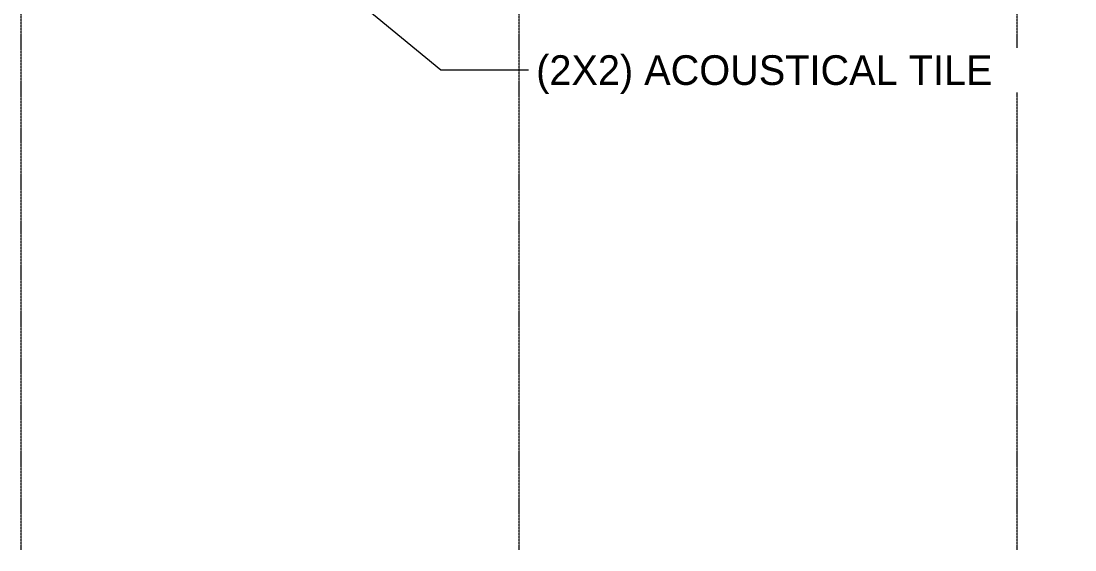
# Model space of a CAD drawing. Header units: inches. Extents: x 21035 to 27109, y -23277 to -20247.
# Drawn here: x 24823 to 25435, y -23227 to -22920 of the extents above; entities that cross this region are included whole.
import ezdxf

# ---------------------------------------------------------------- set-up
doc = ezdxf.new("R2010")
doc.units = ezdxf.units.IN
doc.header["$MEASUREMENT"] = 0
doc.linetypes.add('Grid Line 1_2_', pattern=[0.875, 0.5, -0.125, 0.125, -0.125])
doc.layers.add('A-ANNO-IDEN', color=131, linetype='Continuous', lineweight=9)
doc.layers.add('S-GRID', color=1, linetype='Continuous', lineweight=9)
doc.styles.add('Century Gothic', font='GOTHIC.TTF', dxfattribs={"height": 17.245342})

msp = doc.modelspace()

# ---------------------------------------------------------------- linework, layer by layer
at = {"layer": 'A-ANNO-IDEN', "color": 163}
for p, q in [((24831, -22754.43), (25066.82, -22948.24)), ((25066.82, -22948.24), (25122.31, -22948.24))]:
    msp.add_line(p, q, dxfattribs=at)
at = {"layer": 'S-GRID', "linetype": 'Grid Line 1_2_'}
for p, q in [((24822.89, -23227.37), (24822.89, -20361.6)), ((24822.89, -23227.37), (24822.89, -20361.6)), ((25112.39, -23227.37), (25112.39, -20361.6)), ((25112.39, -23227.37), (25112.39, -20361.6)), ((25401.89, -23227.37), (25401.89, -20361.6)), ((25401.89, -23227.37), (25401.89, -20361.6))]:
    msp.add_line(p, q, dxfattribs=at)

# ---------------------------------------------------------------- next in the draw order: texts
at = {"layer": 'A-ANNO-IDEN', "insert": (25122.31, -22939.85), "char_height": 17.2453, "width": 308.88, "attachment_point": 1, "line_spacing_factor": 0.984117, "style": 'Century Gothic', "bg_fill": 3, "box_fill_scale": 1.25, "bg_fill_color": 0, "bg_fill_transparency": 0}
msp.add_mtext('(2X2) ACOUSTICAL TILE', dxfattribs=at)

doc.saveas('drawing.dxf')
